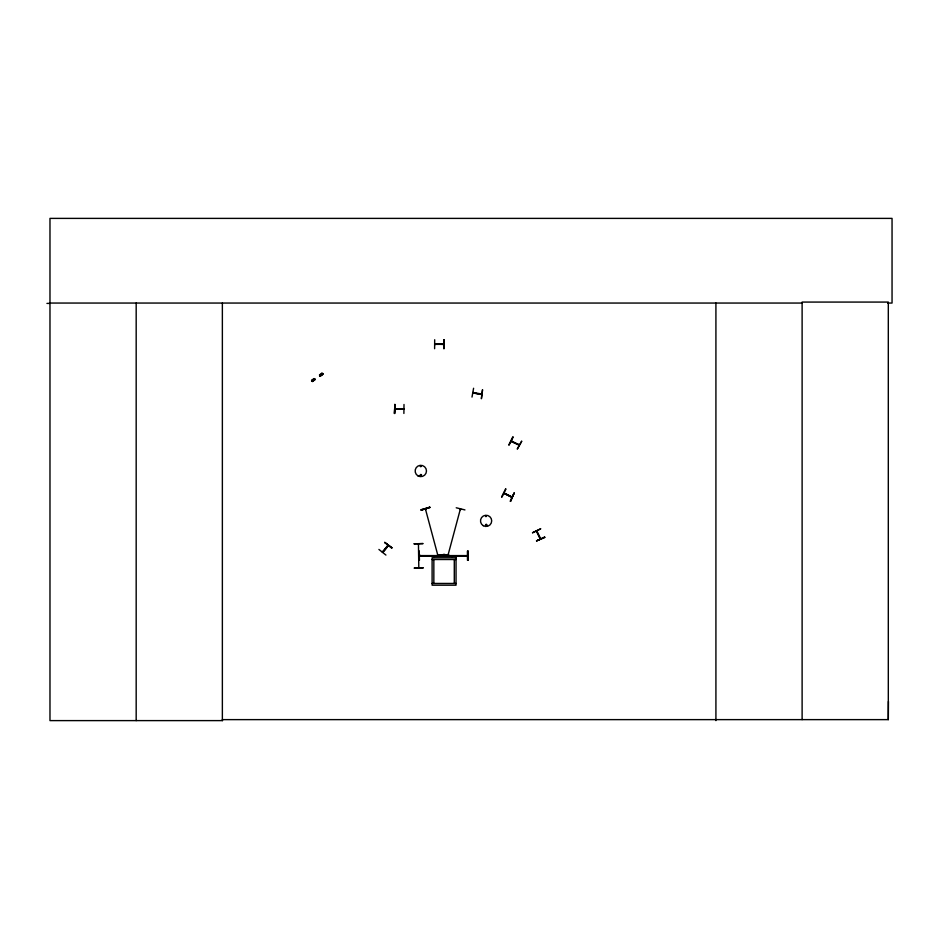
<?xml version="1.0" encoding="UTF-8"?>
<svg xmlns="http://www.w3.org/2000/svg" width="939" height="939" viewBox="0 0 939 939"><rect width="100%" height="100%" fill="white"/><g stroke="black" fill="none" stroke-linecap="round" stroke-linejoin="round"><path stroke-width="1.41" d="M887.66 303.051L892.05 303.051L892.05 218.388L49.978 218.388L49.978 720.612L222.496 720.612L222.379 719.626L888.306 719.626L888.435 701.468M536.462 531.122L537.178 531.674M448.279 555.372L448.232 554.327L447.985 555.289M448.584 554.609L448.373 555.195M420.32 466.319C421.869 464.746 420.637 468.244 420.496 466.002M420.203 475.169C421.811 473.326 421.095 476.989 420.296 475.31M485.486 525.054C487.095 523.035 486.379 527.237 485.58 524.913M486.907 525.054C484.078 527.73 486.637 521.732 486.707 525.664M472 397.08L473.596 388.253M480.85 394.298L481.566 394.474M482.587 389.838L481.39 398.735L482.458 389.814M388.042 545.183L382.314 552.05L382.807 551.451M418.806 567.449L418.454 544.327M443.666 554.679L452.481 556.463L443.678 554.632M456.225 507.776L464.946 509.924M448.513 554.491L448.009 555.195L460.392 508.961L460.192 509.748M460.533 509.807L460.756 508.997M509.102 445.063L513.187 437.081M508.809 444.922L512.776 436.87M511.062 441.318L519.314 444.933M521.65 441.26L517.26 449.1L521.685 441.271M501.614 496.942L505.628 488.914M501.942 497.107L505.921 489.066M510.217 501.191L514.196 493.151M387.455 545.747L387.889 545.289M442.715 344.378L443.689 344.331L434.722 344.378M403.887 408.817L394.932 408.77L395.718 409.216M438.161 555.289L437.597 554.409L438.161 555.09M540.676 538.845L539.96 538.293M421.376 475.744C420.895 471.789 419.346 478.197 421.588 474.958M485.756 515.851C486.355 518.175 486.461 514.279 485.78 516.52M472.869 392.525L473.679 392.619M391.939 547.742L384.697 542.425L391.915 547.777M382.549 552.332L388.3 545.359M382.701 552.449L388.441 545.489M384.133 550.77L386.915 547.402M385.917 555.055L378.91 549.444M442.692 344.026C447.645 343.815 430.496 344.026 435.708 344.061M435.59 344.413L434.769 344.519M419.862 556.005L467.54 556.005M403.077 408.77L403.7 408.77M403.758 409.158L394.873 409.228M438.137 555.195L437.551 554.609M472.963 392.537L481.543 393.957M511.274 440.954L512.084 441.365M518.422 444.499L519.232 444.898L511.462 441.001M504.114 492.998L512.072 496.942M311.771 380.588L314.225 378.887M319.718 375.201L322.171 373.499M311.584 381.199L314.87 378.933M311.701 381.351L314.976 379.086M319.542 375.823L322.816 373.546M319.647 375.976L322.922 373.699M312.405 381.504L314.87 379.802L314.013 378.57L311.56 380.283L312.405 381.504L314.8 379.696M320.281 376.023L322.746 374.321M532.519 532.695L540.606 528.821M544.784 537.39L536.498 540.876L544.773 537.354M536.533 540.934L544.597 537.002M421.13 509.666L429.78 507.283M421.212 509.983L429.862 507.612M425.543 509.76L425.778 508.891M433.712 556.639L442.469 554.62L433.677 556.522M419.463 555.524L420.484 555.512M421.024 475.944L420.402 475.873M481.449 394.45L472.787 392.819M434.687 339.742L434.616 348.721M443.724 348.662L443.783 339.683M434.804 344.073L443.595 344.425M419.146 551.275L419.44 560.231M468.197 551.275L467.422 551.252L467.481 560.231L468.244 560.243L468.197 551.275L468.232 560.243M419.533 555.935L420.672 555.911L419.592 555.994M467.599 555.571L466.918 556.017M466.554 555.911L467.634 555.911M414.122 543.787L423.09 543.575L414.122 543.845M423.102 567.907L414.122 568.118L423.09 567.849M46.95 303.403L49.978 303.391M49.978 303.051L802.117 303.051M403.887 413.453L404.005 404.486M467.364 555.595L419.498 555.595L420.543 555.571M432.104 559.515L456.037 559.515M432.104 583.448L456.037 583.448M472.763 392.925L481.66 394.486M536.779 530.864L540.641 538.657M540.312 538.963L536.451 530.887M511.814 497.259L504.067 493.327M443.771 554.256L452.457 556.522M425.625 509.807L425.449 509.044L437.832 555.278L437.621 554.503M519.197 445.227L511.262 441.4M503.903 493.351L512.001 497.353M384.732 542.378L391.633 548.118M540.641 528.88L532.566 532.812M536.357 530.922L540.324 539.045M467.927 551.252L467.88 560.243M467.739 551.275L467.751 560.243M444.124 339.683L444.17 348.651M419.252 551.263L419.205 560.254M418.923 551.263L418.982 560.231M888.306 719.626L888.306 302.076L802.117 302.076L802.117 719.626M715.917 303.051L715.917 720.612M454.288 559.515L454.288 583.448M433.841 559.515L433.841 583.448M394.779 404.486L394.849 413.453M222.367 303.051L222.367 720.612M136.178 303.051L136.178 720.612M514.079 493.092L510.546 501.367L514.079 493.092M321.96 373.194L319.506 374.896L320.352 376.128L322.816 374.426L321.96 373.194M429.769 507.248L421.247 510.1L429.769 507.248M394.908 404.486L394.415 413.453L394.908 404.486M456.037 557.766L432.104 557.766L432.104 585.185L456.037 585.185L456.037 557.766M483.292 525.711A5.611 5.611 0 0 0 491.707 520.863A5.611 5.611 0 0 0 483.292 516.004A5.611 5.611 0 0 0 483.292 525.711M417.972 475.885A5.681 5.681 0 0 0 426.482 470.979A5.681 5.681 0 0 0 417.972 466.061A5.681 5.681 0 0 0 417.972 475.885"/></g></svg>
